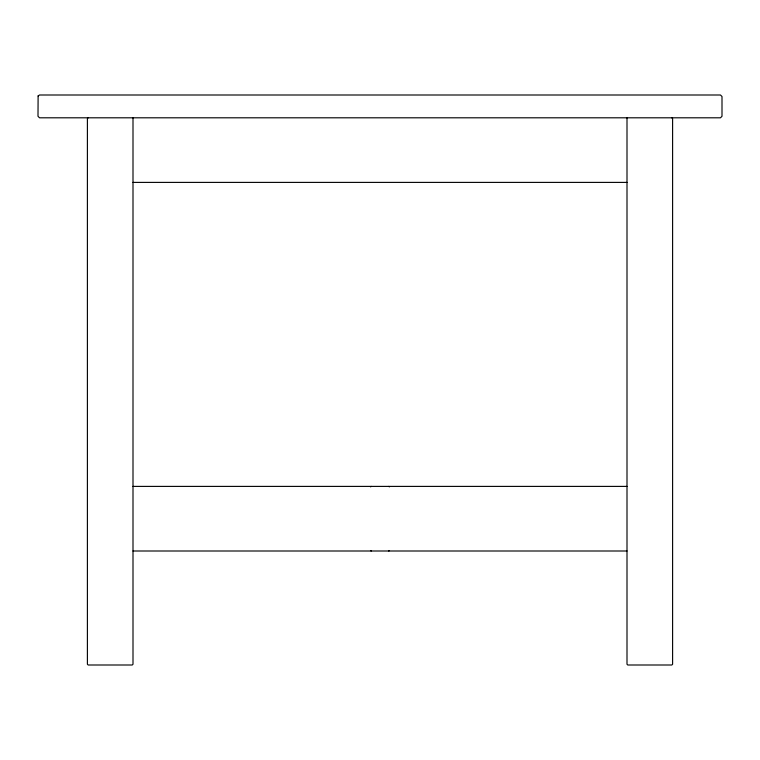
<?xml version="1.0" encoding="UTF-8"?>
<svg xmlns="http://www.w3.org/2000/svg" width="760" height="760" viewBox="0 0 760 760"><rect width="100%" height="100%" fill="white"/><g stroke="black" fill="none" stroke-linecap="round" stroke-linejoin="round"><path stroke-width="1.14" d="M370.557 486.865L371.26 486.4M389.443 550.534L388.74 551M88.16 117.8L87.4 118.56L87.4 664.24L88.16 665L132.24 665L133 664.24L133 117.8M133 182.4L627 182.4M133 486.4L627 486.4M133 551L627 551M671.84 117.8L672.6 118.56L672.6 664.24L671.84 665L627.76 665L627 664.24L627 117.8M388.74 486.4L389.443 486.865M371.26 551L370.557 550.534M38.114 95.94L38 116.28L39.52 117.8L720.48 117.8L722 116.28L722 96.52L720.48 95L39.52 95L38.114 95.94"/></g></svg>
